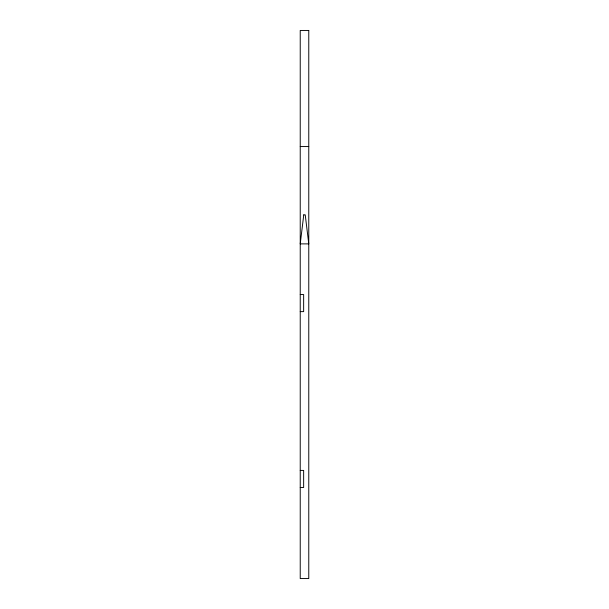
<?xml version="1.0" encoding="UTF-8"?>
<svg xmlns="http://www.w3.org/2000/svg" width="609" height="609" viewBox="0 0 609 609"><rect width="100%" height="100%" fill="white"/><g stroke="black" fill="none" stroke-linecap="round" stroke-linejoin="round"><path stroke-width="0.91" d="M300.229 146.556L308.771 146.556M300.229 294.55L303.647 294.55L303.647 311.625L300.229 311.625M300.229 470.414L303.647 470.414L303.647 487.489L300.229 487.489M303.769 214.855L300.229 243.882L308.771 243.882L305.231 214.855L303.769 214.855M308.771 30.45L300.229 30.45L300.229 578.55L308.771 578.55L308.771 30.45"/></g></svg>
